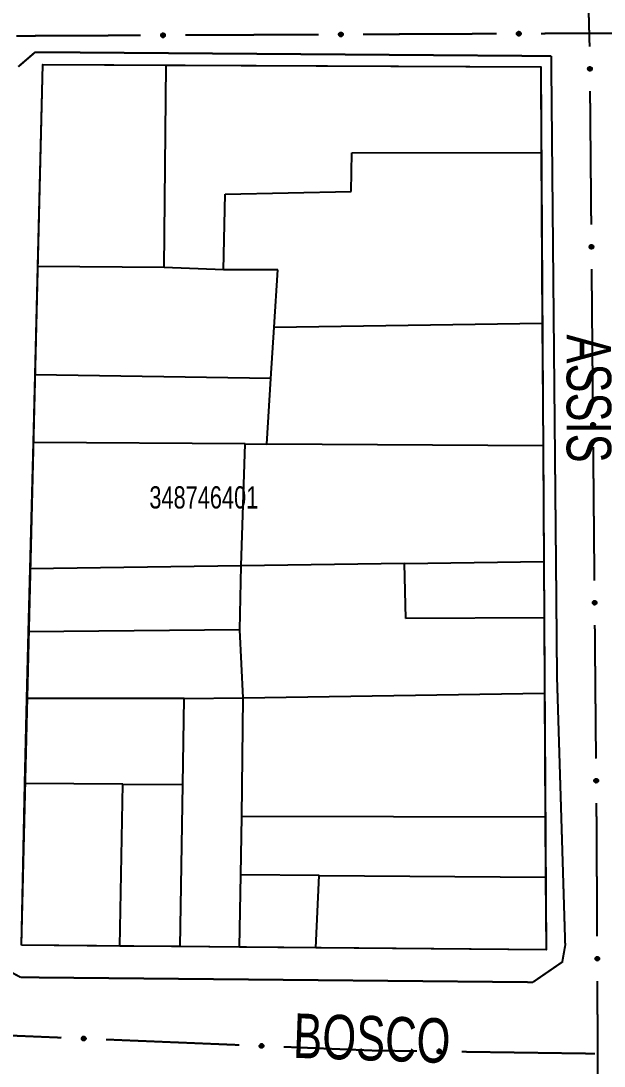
# Model space of a CAD drawing. Extents: x 199219 to 200475, y 4837288 to 4839440.
# Drawn here: x 199447.9 to 199500.3, y 4838763.5 to 4838857.5 of the extents above; entities that cross this region are included whole.
import ezdxf

# ---------------------------------------------------------------- set-up
doc = ezdxf.new("R2010")
doc.units = 0
doc.header["$LTSCALE"] = 3
doc.header["$MEASUREMENT"] = 0
for name, color, linetype in [('CD_MALHA_LOTES', 40, 'CONTINUOUS'), ('CD_TXT_QUADRA', 7, 'CONTINUOUS'), ('RU-QUADRAS', 210, 'CONTINUOUS'), ('SV-EIXO-RUA-PAV', 20, 'CONTINUOUS'), ('SV-RUA-PAVIM-S-GUIA-C-GUIA', 7, 'CONTINUOUS'), ('SV-TXT-RUA-PAV-S-GUIA-C-GUIA', 7, 'CONTINUOUS')]:
    doc.layers.add(name, color=color, linetype=linetype)
doc.styles.add('ARIAL', font='ARIAL.TTF')

msp = doc.modelspace()

# ---------------------------------------------------------------- linework, layer by layer
at = {"layer": 'CD_MALHA_LOTES'}
for p, q in [((199449.4, 4838835.39), (199449.86, 4838853.56)), ((199449.86, 4838853.56), (199460.94, 4838853.51)), ((199460.75, 4838835.3), (199460.94, 4838853.51)), ((199460.94, 4838853.51), (199494.62, 4838853.36)), ((199494.62, 4838853.36), (199494.67, 4838845.66)), ((199477.58, 4838842.13), (199477.63, 4838845.61)), ((199477.63, 4838845.61), (199494.67, 4838845.66)), ((199494.67, 4838845.66), (199494.76, 4838830.31)), ((199466.1, 4838835.11), (199466.23, 4838841.9)), ((199466.23, 4838841.9), (199477.58, 4838842.13)), ((199449.15, 4838825.65), (199449.4, 4838835.39)), ((199460.75, 4838835.3), (199449.4, 4838835.39)), ((199466.1, 4838835.11), (199460.75, 4838835.3)), ((199470.98, 4838835.11), (199466.1, 4838835.11)), ((199470.65, 4838829.95), (199470.98, 4838835.11)), ((199470.36, 4838825.33), (199470.65, 4838829.95)), ((199470.65, 4838829.95), (199494.76, 4838830.31)), ((199494.76, 4838830.31), (199494.83, 4838819.28)), ((199449, 4838819.57), (199449.15, 4838825.65)), ((199470.36, 4838825.33), (199449.15, 4838825.65)), ((199469.99, 4838819.44), (199470.36, 4838825.33)), ((199448.71, 4838808.21), (199449, 4838819.57)), ((199468.05, 4838819.45), (199449, 4838819.57)), ((199467.67, 4838808.48), (199468.05, 4838819.45)), ((199468.05, 4838819.45), (199469.99, 4838819.44)), ((199494.83, 4838819.28), (199469.99, 4838819.44)), ((199494.83, 4838819.28), (199494.89, 4838808.87)), ((199482.36, 4838808.69), (199494.89, 4838808.87)), ((199494.89, 4838808.87), (199494.92, 4838803.81)), ((199448.57, 4838802.56), (199448.71, 4838808.21)), ((199467.67, 4838808.48), (199448.71, 4838808.21)), ((199467.56, 4838802.74), (199467.67, 4838808.48)), ((199482.36, 4838808.69), (199467.67, 4838808.48)), ((199482.5, 4838803.76), (199482.36, 4838808.69)), ((199494.92, 4838803.81), (199482.5, 4838803.76)), ((199494.92, 4838803.81), (199494.96, 4838797.05)), ((199448.42, 4838796.56), (199448.57, 4838802.56)), ((199467.56, 4838802.74), (199448.57, 4838802.56)), ((199467.87, 4838796.64), (199467.56, 4838802.74)), ((199448.22, 4838788.92), (199448.42, 4838796.56)), ((199462.57, 4838796.58), (199448.42, 4838796.56)), ((199462.44, 4838788.84), (199462.57, 4838796.58)), ((199462.57, 4838796.58), (199467.87, 4838796.64)), ((199467.75, 4838785.95), (199467.87, 4838796.64)), ((199467.87, 4838796.64), (199494.96, 4838797.05)), ((199494.96, 4838797.05), (199495.03, 4838785.91)), ((199447.92, 4838774.39), (199448.22, 4838788.92)), ((199457.04, 4838788.87), (199448.22, 4838788.92)), ((199456.78, 4838774.31), (199457.04, 4838788.87)), ((199457.04, 4838788.87), (199462.44, 4838788.84)), ((199462.19, 4838774.27), (199462.44, 4838788.84)), ((199467.65, 4838780.72), (199467.75, 4838785.95)), ((199495.03, 4838785.91), (199467.75, 4838785.95)), ((199495.03, 4838785.91), (199495.06, 4838780.49)), ((199467.54, 4838774.22), (199467.65, 4838780.72)), ((199474.7, 4838780.66), (199467.65, 4838780.72)), ((199474.4, 4838774.16), (199474.7, 4838780.66)), ((199474.7, 4838780.66), (199495.06, 4838780.49)), ((199495.06, 4838780.49), (199495.1, 4838773.98)), ((199456.78, 4838774.31), (199447.92, 4838774.39)), ((199462.19, 4838774.27), (199456.78, 4838774.31)), ((199467.54, 4838774.22), (199462.19, 4838774.27)), ((199474.4, 4838774.16), (199467.54, 4838774.22)), ((199495.1, 4838773.98), (199474.4, 4838774.16))]:
    msp.add_line(p, q, dxfattribs=at)
at = {"layer": 'RU-QUADRAS', "color": 6, "linetype": 'Continuous'}
msp.add_lwpolyline([(199447.92, 4838774.39), (199449.86, 4838853.56), (199494.62, 4838853.36), (199495.1, 4838773.98)], close=True, dxfattribs=at)
at = {"layer": 'SV-EIXO-RUA-PAV', "const_width": 0.18}
for points in [[(199498.694786, 4838867.16431), (199499.011332, 4838855.168485)], [(199447.46, 4838856.13), (199458.649551, 4838856.181229)], [(199462.649509, 4838856.199542), (199474.649383, 4838856.254482)], [(199478.649341, 4838856.272795), (199490.649215, 4838856.327734)], [(199494.649173, 4838856.346047), (199501.6491, 4838856.378095)], [(199499.052601, 4838851.168745), (199499.159156, 4838839.169218)], [(199499.194675, 4838835.169375), (199499.30123, 4838823.169848)], [(199499.336749, 4838819.170006), (199499.443304, 4838807.170479)], [(199499.478823, 4838803.170637), (199499.585378, 4838791.17111)], [(199499.620897, 4838787.171268), (199499.638656, 4838785.171347)], [(199499.638656, 4838785.171347), (199499.64, 4838785.02)], [(199499.64, 4838785.02), (199499.68765, 4838775.171468)], [(199499.707003, 4838771.171515), (199499.765062, 4838759.171655)], [(199451.525821, 4838766.075478), (199446.530084, 4838766.281901)], [(199467.51218, 4838765.414923), (199455.522411, 4838765.910339)], [(199479.49, 4838764.92), (199471.508769, 4838765.249784)], [(199479.501958, 4838764.91984), (199479.49, 4838764.92)], [(199483.501566, 4838764.863872), (199479.501958, 4838764.91984)], [(199499.5, 4838764.64), (199487.501175, 4838764.807904)]]:
    msp.add_lwpolyline(points, dxfattribs=at)
at = {"layer": 'SV-EIXO-RUA-PAV'}
for points in [[(199460.505347, 4838856.299807), (199460.539276, 4838856.335033), (199460.575639, 4838856.35837), (199460.611571, 4838856.369104), (199460.645795, 4838856.370311), (199460.680948, 4838856.367602), (199460.715787, 4838856.357051), (199460.75186, 4838856.336776), (199460.787435, 4838856.302989), (199460.808893, 4838856.264167), (199460.821302, 4838856.229503), (199460.824615, 4838856.193888), (199460.821411, 4838856.159783), (199460.809255, 4838856.123957), (199460.788351, 4838856.087601), (199460.753511, 4838856.052651), (199460.717704, 4838856.030017), (199460.682677, 4838856.020546), (199460.646851, 4838856.017442), (199460.610996, 4838856.020638), (199460.576857, 4838856.031192), (199460.54029, 4838856.052305), (199460.50625, 4838856.087149), (199460.483268, 4838856.122604), (199460.473308, 4838856.157489), (199460.471046, 4838856.192829), (199460.473335, 4838856.22812), (199460.482482, 4838856.263582), (199460.505347, 4838856.299807)], [(199476.505179, 4838856.37306), (199476.539108, 4838856.408285), (199476.575472, 4838856.431622), (199476.611403, 4838856.442357), (199476.645628, 4838856.443563), (199476.680781, 4838856.440854), (199476.715619, 4838856.430304), (199476.751692, 4838856.410029), (199476.787267, 4838856.376241), (199476.808725, 4838856.337419), (199476.821134, 4838856.302755), (199476.824447, 4838856.26714), (199476.821243, 4838856.233035), (199476.809087, 4838856.197209), (199476.788184, 4838856.160853), (199476.753343, 4838856.125903), (199476.717537, 4838856.103269), (199476.682509, 4838856.093799), (199476.646683, 4838856.090695), (199476.610828, 4838856.09389), (199476.57669, 4838856.104444), (199476.540123, 4838856.125557), (199476.506083, 4838856.160402), (199476.4831, 4838856.195857), (199476.47314, 4838856.230742), (199476.470879, 4838856.266082), (199476.473167, 4838856.301372), (199476.482315, 4838856.336835), (199476.505179, 4838856.37306)], [(199492.505011, 4838856.446312), (199492.538941, 4838856.481538), (199492.575304, 4838856.504874), (199492.611235, 4838856.515609), (199492.64546, 4838856.516816), (199492.680613, 4838856.514107), (199492.715452, 4838856.503556), (199492.751525, 4838856.483281), (199492.7871, 4838856.449493), (199492.808558, 4838856.410671), (199492.820967, 4838856.376008), (199492.82428, 4838856.340393), (199492.821076, 4838856.306288), (199492.80892, 4838856.270462), (199492.788016, 4838856.234105), (199492.753176, 4838856.199156), (199492.717369, 4838856.176521), (199492.682342, 4838856.167051), (199492.646516, 4838856.163947), (199492.610661, 4838856.167143), (199492.576522, 4838856.177697), (199492.539955, 4838856.198809), (199492.505915, 4838856.233654), (199492.482932, 4838856.269109), (199492.472973, 4838856.303994), (199492.470711, 4838856.339334), (199492.472999, 4838856.374625), (199492.482147, 4838856.410087), (199492.505011, 4838856.446312)], [(199499.143642, 4838853.313318), (199499.179013, 4838853.279541), (199499.202506, 4838853.243278), (199499.213395, 4838853.207393), (199499.214749, 4838853.173174), (199499.212191, 4838853.13801), (199499.20179, 4838853.103126), (199499.181671, 4838853.066966), (199499.148037, 4838853.031246), (199499.109307, 4838853.009621), (199499.074697, 4838852.997063), (199499.039097, 4838852.993597), (199499.004978, 4838852.996654), (199498.9691, 4838853.008656), (199498.932655, 4838853.029403), (199498.897555, 4838853.064093), (199498.874767, 4838853.099802), (199498.865146, 4838853.134788), (199498.861888, 4838853.1706), (199498.86493, 4838853.206469), (199498.875336, 4838853.240653), (199498.896292, 4838853.27731), (199498.93099, 4838853.3115), (199498.966345, 4838853.334635), (199499.001187, 4838853.344744), (199499.036517, 4838853.347158), (199499.071817, 4838853.345021), (199499.107319, 4838853.336026), (199499.143642, 4838853.313318)], [(199499.285716, 4838837.313949), (199499.321087, 4838837.280172), (199499.34458, 4838837.243909), (199499.355469, 4838837.208024), (199499.356823, 4838837.173805), (199499.354265, 4838837.138641), (199499.343865, 4838837.103757), (199499.323745, 4838837.067597), (199499.290111, 4838837.031877), (199499.251381, 4838837.010252), (199499.216771, 4838836.997694), (199499.181171, 4838836.994228), (199499.147052, 4838836.997285), (199499.111174, 4838837.009287), (199499.074729, 4838837.030034), (199499.039629, 4838837.064724), (199499.016841, 4838837.100433), (199499.00722, 4838837.135419), (199499.003962, 4838837.171231), (199499.007004, 4838837.2071), (199499.01741, 4838837.241283), (199499.038366, 4838837.277941), (199499.073064, 4838837.31213), (199499.10842, 4838837.335265), (199499.143261, 4838837.345375), (199499.178591, 4838837.347789), (199499.213891, 4838837.345652), (199499.249393, 4838837.336657), (199499.285716, 4838837.313949)], [(199499.42779, 4838821.31458), (199499.463161, 4838821.280802), (199499.486654, 4838821.24454), (199499.497543, 4838821.208655), (199499.498897, 4838821.174435), (199499.496339, 4838821.139271), (199499.485939, 4838821.104388), (199499.465819, 4838821.068228), (199499.432185, 4838821.032507), (199499.393455, 4838821.010883), (199499.358845, 4838820.998325), (199499.323245, 4838820.994859), (199499.289126, 4838820.997916), (199499.253248, 4838821.009918), (199499.216803, 4838821.030665), (199499.181703, 4838821.065355), (199499.158915, 4838821.101064), (199499.149294, 4838821.13605), (199499.146036, 4838821.171862), (199499.149078, 4838821.207731), (199499.159484, 4838821.241914), (199499.18044, 4838821.278572), (199499.215138, 4838821.312761), (199499.250494, 4838821.335896), (199499.285335, 4838821.346006), (199499.320665, 4838821.34842), (199499.355965, 4838821.346283), (199499.391467, 4838821.337288), (199499.42779, 4838821.31458)], [(199499.569864, 4838805.31521), (199499.605235, 4838805.281433), (199499.628728, 4838805.24517), (199499.639617, 4838805.209286), (199499.640971, 4838805.175066), (199499.638413, 4838805.139902), (199499.628013, 4838805.105018), (199499.607893, 4838805.068858), (199499.574259, 4838805.033138), (199499.535529, 4838805.011514), (199499.500919, 4838804.998956), (199499.465319, 4838804.995489), (199499.4312, 4838804.998547), (199499.395322, 4838805.010549), (199499.358877, 4838805.031296), (199499.323777, 4838805.065985), (199499.300989, 4838805.101694), (199499.291368, 4838805.13668), (199499.28811, 4838805.172493), (199499.291152, 4838805.208361), (199499.301559, 4838805.242545), (199499.322514, 4838805.279203), (199499.357212, 4838805.313392), (199499.392568, 4838805.336527), (199499.427409, 4838805.346637), (199499.462739, 4838805.34905), (199499.49804, 4838805.346914), (199499.533541, 4838805.337919), (199499.569864, 4838805.31521)], [(199499.711938, 4838789.315841), (199499.747309, 4838789.282064), (199499.770802, 4838789.245801), (199499.781691, 4838789.209916), (199499.783045, 4838789.175697), (199499.780487, 4838789.140533), (199499.770087, 4838789.105649), (199499.749967, 4838789.069489), (199499.716333, 4838789.033769), (199499.677603, 4838789.012144), (199499.642993, 4838788.999587), (199499.607393, 4838788.99612), (199499.573274, 4838788.999177), (199499.537396, 4838789.011179), (199499.500951, 4838789.031926), (199499.465851, 4838789.066616), (199499.443063, 4838789.102325), (199499.433442, 4838789.137311), (199499.430184, 4838789.173124), (199499.433226, 4838789.208992), (199499.443633, 4838789.243176), (199499.464588, 4838789.279833), (199499.499286, 4838789.314023), (199499.534642, 4838789.337158), (199499.569483, 4838789.347267), (199499.604813, 4838789.349681), (199499.640114, 4838789.347545), (199499.675615, 4838789.33855), (199499.711938, 4838789.315841)], [(199499.806711, 4838773.315703), (199499.841945, 4838773.281783), (199499.865291, 4838773.245425), (199499.876035, 4838773.209497), (199499.877251, 4838773.175272), (199499.874551, 4838773.140119), (199499.864009, 4838773.105277), (199499.843744, 4838773.069199), (199499.809966, 4838773.033615), (199499.771149, 4838773.012147), (199499.736489, 4838772.999729), (199499.700874, 4838772.996407), (199499.666768, 4838772.999602), (199499.630939, 4838773.011749), (199499.594578, 4838773.032643), (199499.559619, 4838773.067474), (199499.536975, 4838773.103275), (199499.527496, 4838773.1383), (199499.524382, 4838773.174125), (199499.527569, 4838773.209981), (199499.538114, 4838773.244122), (199499.559217, 4838773.280695), (199499.594053, 4838773.314744), (199499.629502, 4838773.337735), (199499.664384, 4838773.347704), (199499.699724, 4838773.349975), (199499.735015, 4838773.347696), (199499.77048, 4838773.338558), (199499.806711, 4838773.315703)], [(199453.663129, 4838765.87699), (199453.62762, 4838765.843357), (199453.590225, 4838765.821713), (199453.553839, 4838765.812637), (199453.519595, 4838765.813001), (199453.484603, 4838765.81732), (199453.450285, 4838765.829457), (199453.41518, 4838765.851365), (199453.381192, 4838765.886748), (199453.361537, 4838765.926513), (199453.35073, 4838765.96171), (199453.349054, 4838765.997439), (199453.353819, 4838766.031361), (199453.367605, 4838766.066592), (199453.390154, 4838766.101952), (199453.42656, 4838766.135267), (199453.463367, 4838766.156235), (199453.498792, 4838766.164089), (199453.534723, 4838766.165547), (199453.570393, 4838766.16071), (199453.604012, 4838766.148602), (199453.639573, 4838766.125835), (199453.671979, 4838766.089466), (199453.693311, 4838766.052994), (199453.701661, 4838766.017689), (199453.702299, 4838765.982283), (199453.698395, 4838765.947134), (199453.687631, 4838765.912128), (199453.663129, 4838765.87699)], [(199469.649488, 4838765.216435), (199469.613979, 4838765.182802), (199469.576584, 4838765.161158), (199469.540198, 4838765.152082), (199469.505954, 4838765.152446), (199469.470962, 4838765.156764), (199469.436644, 4838765.168901), (199469.401539, 4838765.190809), (199469.36755, 4838765.226193), (199469.347895, 4838765.265958), (199469.337089, 4838765.301154), (199469.335413, 4838765.336884), (199469.340177, 4838765.370806), (199469.353964, 4838765.406037), (199469.376513, 4838765.441396), (199469.412919, 4838765.474712), (199469.449726, 4838765.49568), (199469.485151, 4838765.503534), (199469.521081, 4838765.504992), (199469.556752, 4838765.500155), (199469.590371, 4838765.488047), (199469.625931, 4838765.465279), (199469.658337, 4838765.428911), (199469.67967, 4838765.392439), (199469.688019, 4838765.357134), (199469.688658, 4838765.321727), (199469.684754, 4838765.286579), (199469.673989, 4838765.251573), (199469.649488, 4838765.216435)], [(199485.643497, 4838764.723808), (199485.608919, 4838764.689218), (199485.572129, 4838764.666561), (199485.536004, 4838764.656495), (199485.501763, 4838764.655924), (199485.466667, 4838764.659286), (199485.43203, 4838764.670481), (199485.396339, 4838764.691423), (199485.361398, 4838764.725865), (199485.340665, 4838764.765079), (199485.328902, 4838764.799967), (199485.32625, 4838764.835638), (199485.330087, 4838764.869677), (199485.342906, 4838764.905271), (199485.364482, 4838764.941233), (199485.399965, 4838764.97553), (199485.436186, 4838764.997495), (199485.471383, 4838765.006314), (199485.50726, 4838765.008752), (199485.54305, 4838765.004891), (199485.576987, 4838764.993705), (199485.613155, 4838764.971917), (199485.646542, 4838764.936446), (199485.668862, 4838764.90057), (199485.678173, 4838764.865506), (199485.679778, 4838764.830131), (199485.676835, 4838764.794888), (199485.66703, 4838764.759602), (199485.643497, 4838764.723808)]]:
    msp.add_lwpolyline(points, close=True, dxfattribs=at)
for points in [[(199460.471046, 4838856.192829), (199460.821302, 4838856.229503)], [(199460.473308, 4838856.157489), (199460.824615, 4838856.193888)], [(199460.473335, 4838856.22812), (199460.808893, 4838856.264167)], [(199460.474777, 4838856.17474), (199460.821212, 4838856.209075)], [(199460.475973, 4838856.211588), (199460.810115, 4838856.248595)], [(199460.481762, 4838856.139294), (199460.819998, 4838856.17632)], [(199460.482482, 4838856.263582), (199460.787435, 4838856.302989)], [(199460.482639, 4838856.245732), (199460.793578, 4838856.283998)], [(199460.483268, 4838856.122604), (199460.821411, 4838856.159783)], [(199460.494764, 4838856.2799), (199460.766132, 4838856.317985)], [(199460.496934, 4838856.103885), (199460.810608, 4838856.140799)], [(199460.505347, 4838856.299807), (199460.75186, 4838856.336776)], [(199460.50625, 4838856.087149), (199460.809255, 4838856.123957)], [(199460.524608, 4838856.318244), (199460.72643, 4838856.346459)], [(199460.527103, 4838856.071274), (199460.795761, 4838856.105253)], [(199460.539276, 4838856.335033), (199460.715787, 4838856.357051)], [(199460.54029, 4838856.052305), (199460.788351, 4838856.087601)], [(199460.559948, 4838856.348426), (199460.68952, 4838856.3613)], [(199460.56407, 4838856.044153), (199460.763175, 4838856.069626)], [(199460.575639, 4838856.35837), (199460.680948, 4838856.367602)], [(199460.576857, 4838856.031192), (199460.753511, 4838856.052651)], [(199460.598264, 4838856.02657), (199460.729194, 4838856.040815)], [(199460.610996, 4838856.020638), (199460.717704, 4838856.030017)], [(199476.470879, 4838856.266082), (199476.821134, 4838856.302755)], [(199476.47314, 4838856.230742), (199476.824447, 4838856.26714)], [(199476.473167, 4838856.301372), (199476.808725, 4838856.337419)], [(199476.474609, 4838856.247992), (199476.821044, 4838856.282327)], [(199476.475805, 4838856.28484), (199476.809947, 4838856.321848)], [(199476.481594, 4838856.212546), (199476.81983, 4838856.249572)], [(199476.482315, 4838856.336835), (199476.787267, 4838856.376241)], [(199476.482471, 4838856.318984), (199476.793411, 4838856.35725)], [(199476.4831, 4838856.195857), (199476.821243, 4838856.233035)], [(199476.494596, 4838856.353153), (199476.765964, 4838856.391238)], [(199476.496766, 4838856.177137), (199476.810441, 4838856.214051)], [(199476.505179, 4838856.37306), (199476.751692, 4838856.410029)], [(199476.506083, 4838856.160402), (199476.809087, 4838856.197209)], [(199476.52444, 4838856.391496), (199476.726262, 4838856.419711)], [(199476.526935, 4838856.144527), (199476.795594, 4838856.178506)], [(199476.539108, 4838856.408285), (199476.715619, 4838856.430304)], [(199476.540123, 4838856.125557), (199476.788184, 4838856.160853)], [(199476.55978, 4838856.421678), (199476.689352, 4838856.434552)], [(199476.563902, 4838856.117405), (199476.763008, 4838856.142878)], [(199476.575472, 4838856.431622), (199476.680781, 4838856.440854)], [(199476.57669, 4838856.104444), (199476.753343, 4838856.125903)], [(199476.598096, 4838856.099823), (199476.729026, 4838856.114068)], [(199476.610828, 4838856.09389), (199476.717537, 4838856.103269)], [(199492.470711, 4838856.339334), (199492.820967, 4838856.376008)], [(199492.472973, 4838856.303994), (199492.82428, 4838856.340393)], [(199492.472999, 4838856.374625), (199492.808558, 4838856.410671)], [(199492.474442, 4838856.321244), (199492.820877, 4838856.355579)], [(199492.475637, 4838856.358092), (199492.80978, 4838856.3951)], [(199492.481427, 4838856.285798), (199492.819662, 4838856.322825)], [(199492.482147, 4838856.410087), (199492.7871, 4838856.449493)], [(199492.482304, 4838856.392236), (199492.793243, 4838856.430502)], [(199492.482932, 4838856.269109), (199492.821076, 4838856.306288)], [(199492.494428, 4838856.426405), (199492.765797, 4838856.46449)], [(199492.496599, 4838856.25039), (199492.810273, 4838856.287304)], [(199492.505011, 4838856.446312), (199492.751525, 4838856.483281)], [(199492.505915, 4838856.233654), (199492.80892, 4838856.270462)], [(199492.524272, 4838856.464749), (199492.726095, 4838856.492963)], [(199492.526768, 4838856.217779), (199492.795426, 4838856.251758)], [(199492.538941, 4838856.481538), (199492.715452, 4838856.503556)], [(199492.539955, 4838856.198809), (199492.788016, 4838856.234105)], [(199492.559612, 4838856.49493), (199492.689184, 4838856.507804)], [(199492.563734, 4838856.190657), (199492.76284, 4838856.216131)], [(199492.575304, 4838856.504874), (199492.680613, 4838856.514107)], [(199492.576522, 4838856.177697), (199492.753176, 4838856.199156)], [(199492.597928, 4838856.173075), (199492.728859, 4838856.18732)], [(199492.610661, 4838856.167143), (199492.717369, 4838856.176521)], [(199498.86493, 4838853.206469), (199498.874767, 4838853.099802)], [(199498.870807, 4838853.219227), (199498.885615, 4838853.088359)], [(199498.875336, 4838853.240653), (199498.897555, 4838853.064093)], [(199498.888242, 4838853.253496), (199498.914572, 4838853.054502)], [(199498.896292, 4838853.27731), (199498.932655, 4838853.029403)], [(199498.915204, 4838853.290579), (199498.950339, 4838853.022069)], [(199498.93099, 4838853.3115), (199498.9691, 4838853.008656)], [(199498.947685, 4838853.320888), (199498.985948, 4838853.007375)], [(199498.966345, 4838853.334635), (199499.004978, 4838852.996654)], [(199498.983028, 4838853.336212), (199499.021509, 4838852.998139)], [(199499.001187, 4838853.344744), (199499.039097, 4838852.993597)], [(199499.018444, 4838853.34335), (199499.054268, 4838852.997065)], [(199499.036517, 4838853.347158), (199499.074697, 4838852.997063)], [(199499.055296, 4838853.342312), (199499.093741, 4838853.008332)], [(199499.071817, 4838853.345021), (199499.109307, 4838853.009621)], [(199499.089469, 4838853.335793), (199499.129072, 4838853.025021)], [(199499.107319, 4838853.336026), (199499.148037, 4838853.031246)], [(199499.123689, 4838853.323815), (199499.162941, 4838853.052613)], [(199499.143642, 4838853.313318), (199499.181671, 4838853.066966)], [(199499.162161, 4838853.294136), (199499.191244, 4838853.092437)], [(199499.179013, 4838853.279541), (199499.20179, 4838853.103126)], [(199499.192494, 4838853.258927), (199499.205926, 4838853.129411)], [(199499.202506, 4838853.243278), (199499.212191, 4838853.13801)], [(199499.007004, 4838837.2071), (199499.016841, 4838837.100433)], [(199499.012881, 4838837.219857), (199499.027689, 4838837.08899)], [(199499.01741, 4838837.241283), (199499.039629, 4838837.064724)], [(199499.030316, 4838837.254127), (199499.056646, 4838837.055132)], [(199499.038366, 4838837.277941), (199499.074729, 4838837.030034)], [(199499.057278, 4838837.29121), (199499.092413, 4838837.0227)], [(199499.073064, 4838837.31213), (199499.111174, 4838837.009287)], [(199499.089759, 4838837.321519), (199499.128022, 4838837.008006)], [(199499.10842, 4838837.335265), (199499.147052, 4838836.997285)], [(199499.125102, 4838837.336843), (199499.163583, 4838836.99877)], [(199499.143261, 4838837.345375), (199499.181171, 4838836.994228)], [(199499.160518, 4838837.34398), (199499.196342, 4838836.997696)], [(199499.178591, 4838837.347789), (199499.216771, 4838836.997694)], [(199499.19737, 4838837.342943), (199499.235815, 4838837.008963)], [(199499.213891, 4838837.345652), (199499.251381, 4838837.010252)], [(199499.231543, 4838837.336424), (199499.271146, 4838837.025652)], [(199499.249393, 4838837.336657), (199499.290111, 4838837.031877)], [(199499.265763, 4838837.324446), (199499.305015, 4838837.053244)], [(199499.285716, 4838837.313949), (199499.323745, 4838837.067597)], [(199499.304235, 4838837.294767), (199499.333318, 4838837.093068)], [(199499.321087, 4838837.280172), (199499.343865, 4838837.103757)], [(199499.334569, 4838837.259558), (199499.348, 4838837.130042)], [(199499.34458, 4838837.243909), (199499.354265, 4838837.138641)], [(199499.149078, 4838821.207731), (199499.158915, 4838821.101064)], [(199499.154955, 4838821.220488), (199499.169763, 4838821.08962)], [(199499.159484, 4838821.241914), (199499.181703, 4838821.065355)], [(199499.17239, 4838821.254757), (199499.19872, 4838821.055763)], [(199499.18044, 4838821.278572), (199499.216803, 4838821.030665)], [(199499.199353, 4838821.29184), (199499.234487, 4838821.023331)], [(199499.215138, 4838821.312761), (199499.253248, 4838821.009918)], [(199499.231833, 4838821.32215), (199499.270096, 4838821.008637)], [(199499.250494, 4838821.335896), (199499.289126, 4838820.997916)], [(199499.267176, 4838821.337474), (199499.305657, 4838820.999401)], [(199499.285335, 4838821.346006), (199499.323245, 4838820.994859)], [(199499.302592, 4838821.344611), (199499.338417, 4838820.998327)], [(199499.320665, 4838821.34842), (199499.358845, 4838820.998325)], [(199499.339444, 4838821.343574), (199499.377889, 4838821.009594)], [(199499.355965, 4838821.346283), (199499.393455, 4838821.010883)], [(199499.373617, 4838821.337054), (199499.41322, 4838821.026283)], [(199499.391467, 4838821.337288), (199499.432185, 4838821.032507)], [(199499.407838, 4838821.325077), (199499.447089, 4838821.053875)], [(199499.42779, 4838821.31458), (199499.465819, 4838821.068228)], [(199499.446309, 4838821.295398), (199499.475392, 4838821.093699)], [(199499.463161, 4838821.280802), (199499.485939, 4838821.104388)], [(199499.476643, 4838821.260188), (199499.490074, 4838821.130673)], [(199499.486654, 4838821.24454), (199499.496339, 4838821.139271)], [(199499.291152, 4838805.208361), (199499.300989, 4838805.101694)], [(199499.297029, 4838805.221119), (199499.311837, 4838805.090251)], [(199499.301559, 4838805.242545), (199499.323777, 4838805.065985)], [(199499.314464, 4838805.255388), (199499.340794, 4838805.056394)], [(199499.322514, 4838805.279203), (199499.358877, 4838805.031296)], [(199499.341427, 4838805.292471), (199499.376561, 4838805.023962)], [(199499.357212, 4838805.313392), (199499.395322, 4838805.010549)], [(199499.373907, 4838805.32278), (199499.41217, 4838805.009268)], [(199499.392568, 4838805.336527), (199499.4312, 4838804.998547)], [(199499.40925, 4838805.338105), (199499.447731, 4838805.000031)], [(199499.427409, 4838805.346637), (199499.465319, 4838804.995489)], [(199499.444666, 4838805.345242), (199499.480491, 4838804.998958)], [(199499.462739, 4838805.34905), (199499.500919, 4838804.998956)], [(199499.481518, 4838805.344205), (199499.519963, 4838805.010225)], [(199499.49804, 4838805.346914), (199499.535529, 4838805.011514)], [(199499.515691, 4838805.337685), (199499.555294, 4838805.026913)], [(199499.533541, 4838805.337919), (199499.574259, 4838805.033138)], [(199499.549912, 4838805.325708), (199499.589163, 4838805.054506)], [(199499.569864, 4838805.31521), (199499.607893, 4838805.068858)], [(199499.588383, 4838805.296029), (199499.617466, 4838805.09433)], [(199499.605235, 4838805.281433), (199499.628013, 4838805.105018)], [(199499.618717, 4838805.260819), (199499.632148, 4838805.131304)], [(199499.628728, 4838805.24517), (199499.638413, 4838805.139902)], [(199499.433226, 4838789.208992), (199499.443063, 4838789.102325)], [(199499.439103, 4838789.22175), (199499.453911, 4838789.090882)], [(199499.443633, 4838789.243176), (199499.465851, 4838789.066616)], [(199499.456538, 4838789.256019), (199499.482868, 4838789.057025)], [(199499.464588, 4838789.279833), (199499.500951, 4838789.031926)], [(199499.483501, 4838789.293102), (199499.518635, 4838789.024593)], [(199499.499286, 4838789.314023), (199499.537396, 4838789.011179)], [(199499.515981, 4838789.323411), (199499.554244, 4838789.009898)], [(199499.534642, 4838789.337158), (199499.573274, 4838788.999177)], [(199499.551324, 4838789.338735), (199499.589805, 4838789.000662)], [(199499.569483, 4838789.347267), (199499.607393, 4838788.99612)], [(199499.58674, 4838789.345873), (199499.622565, 4838788.999588)], [(199499.604813, 4838789.349681), (199499.642993, 4838788.999587)], [(199499.623593, 4838789.344835), (199499.662037, 4838789.010856)], [(199499.640114, 4838789.347545), (199499.677603, 4838789.012144)], [(199499.657765, 4838789.338316), (199499.697368, 4838789.027544)], [(199499.675615, 4838789.33855), (199499.716333, 4838789.033769)], [(199499.691986, 4838789.326339), (199499.731237, 4838789.055137)], [(199499.711938, 4838789.315841), (199499.749967, 4838789.069489)], [(199499.730457, 4838789.29666), (199499.75954, 4838789.094961)], [(199499.747309, 4838789.282064), (199499.770087, 4838789.105649)], [(199499.760791, 4838789.26145), (199499.774222, 4838789.131935)], [(199499.770802, 4838789.245801), (199499.780487, 4838789.140533)], [(199499.527569, 4838773.209981), (199499.536975, 4838773.103275)], [(199499.533498, 4838773.222715), (199499.547777, 4838773.091788)], [(199499.538114, 4838773.244122), (199499.559619, 4838773.067474)], [(199499.551071, 4838773.256913), (199499.576596, 4838773.057814)], [(199499.559217, 4838773.280695), (199499.594578, 4838773.032643)], [(199499.578183, 4838773.293887), (199499.612232, 4838773.025238)], [(199499.594053, 4838773.314744), (199499.630939, 4838773.011749)], [(199499.610786, 4838773.324065), (199499.647782, 4838773.0104)], [(199499.629502, 4838773.337735), (199499.666768, 4838772.999602)], [(199499.646191, 4838773.339246), (199499.683305, 4838773.00102)], [(199499.664384, 4838773.347704), (199499.700874, 4838772.996407)], [(199499.681635, 4838773.34624), (199499.71606, 4838772.999814)], [(199499.699724, 4838773.349975), (199499.736489, 4838772.999729)], [(199499.718483, 4838773.345054), (199499.755578, 4838773.010921)], [(199499.735015, 4838773.347696), (199499.771149, 4838773.012147)], [(199499.752629, 4838773.338396), (199499.790976, 4838773.027467)], [(199499.77048, 4838773.338558), (199499.809966, 4838773.033615)], [(199499.786801, 4838773.326281), (199499.824956, 4838773.054922)], [(199499.806711, 4838773.315703), (199499.843744, 4838773.069199)], [(199499.825152, 4838773.296446), (199499.85342, 4838773.094631)], [(199499.841945, 4838773.281783), (199499.864009, 4838773.105277)], [(199499.855343, 4838773.261114), (199499.868251, 4838773.131546)], [(199499.865291, 4838773.245425), (199499.874551, 4838773.140119)], [(199453.701661, 4838766.017689), (199453.349054, 4838765.997439)], [(199453.702299, 4838765.982283), (199453.35073, 4838765.96171)], [(199453.699402, 4838766.000524), (199453.351757, 4838765.982113)], [(199453.693311, 4838766.052994), (199453.353819, 4838766.031361)], [(199453.69405, 4838766.036253), (199453.354472, 4838766.014777)], [(199453.696518, 4838765.96377), (199453.36103, 4838765.942124)], [(199453.698395, 4838765.947134), (199453.361537, 4838765.926513)], [(199453.680518, 4838766.07232), (199453.365481, 4838766.04983)], [(199453.671979, 4838766.089466), (199453.367605, 4838766.066592)], [(199453.688293, 4838765.929968), (199453.375926, 4838765.906001)], [(199453.687631, 4838765.912128), (199453.381192, 4838765.886748)], [(199453.651876, 4838766.10628), (199453.381942, 4838766.084657)], [(199453.639573, 4838766.125835), (199453.390154, 4838766.101952)], [(199453.674614, 4838765.896391), (199453.401785, 4838765.87079)], [(199453.663129, 4838765.87699), (199453.41518, 4838765.851365)], [(199453.616192, 4838766.135069), (199453.416127, 4838766.118753)], [(199453.604012, 4838766.148602), (199453.42656, 4838766.135267)], [(199453.643043, 4838765.859456), (199453.440139, 4838765.840526)], [(199453.62762, 4838765.843357), (199453.450285, 4838765.829457)], [(199453.58284, 4838766.154201), (199453.451394, 4838766.145975)], [(199453.570393, 4838766.16071), (199453.463367, 4838766.156235)], [(199453.606356, 4838765.830927), (199453.47633, 4838765.824008)], [(199453.590225, 4838765.821713), (199453.484603, 4838765.81732)], [(199469.590371, 4838765.488047), (199469.412919, 4838765.474712)], [(199469.569199, 4838765.493645), (199469.437753, 4838765.48542)], [(199469.556752, 4838765.500155), (199469.449726, 4838765.49568)], [(199469.688019, 4838765.357134), (199469.335413, 4838765.336884)], [(199469.688658, 4838765.321727), (199469.337089, 4838765.301154)], [(199469.685761, 4838765.339969), (199469.338116, 4838765.321557)], [(199469.67967, 4838765.392439), (199469.340177, 4838765.370806)], [(199469.680409, 4838765.375698), (199469.340831, 4838765.354222)], [(199469.682877, 4838765.303215), (199469.347389, 4838765.281569)], [(199469.684754, 4838765.286579), (199469.347895, 4838765.265958)], [(199469.666877, 4838765.411765), (199469.351839, 4838765.389275)], [(199469.658337, 4838765.428911), (199469.353964, 4838765.406037)], [(199469.674651, 4838765.269412), (199469.362285, 4838765.245446)], [(199469.673989, 4838765.251573), (199469.36755, 4838765.226193)], [(199469.638235, 4838765.445725), (199469.368301, 4838765.424102)], [(199469.625931, 4838765.465279), (199469.376513, 4838765.441396)], [(199469.660973, 4838765.235835), (199469.388143, 4838765.210235)], [(199469.649488, 4838765.216435), (199469.401539, 4838765.190809)], [(199469.602551, 4838765.474513), (199469.402486, 4838765.458198)], [(199469.629402, 4838765.198901), (199469.426498, 4838765.179971)], [(199469.613979, 4838765.182802), (199469.436644, 4838765.168901)], [(199469.592715, 4838765.170372), (199469.462689, 4838765.163453)], [(199469.576584, 4838765.161158), (199469.470962, 4838765.156764)], [(199485.678173, 4838764.865506), (199485.32625, 4838764.835638)], [(199485.679778, 4838764.830131), (199485.328902, 4838764.799967)], [(199485.676384, 4838764.848286), (199485.329371, 4838764.82039)], [(199485.668862, 4838764.90057), (199485.330087, 4838764.869677)], [(199485.670058, 4838764.883856), (199485.331193, 4838764.853117)], [(199485.674504, 4838764.811467), (199485.339732, 4838764.78067)], [(199485.676835, 4838764.794888), (199485.340665, 4838764.765079)], [(199485.655546, 4838764.91954), (199485.34124, 4838764.888457)], [(199485.646542, 4838764.936446), (199485.342906, 4838764.905271)], [(199485.667205, 4838764.777453), (199485.355608, 4838764.744967)], [(199485.625988, 4838764.952705), (199485.356745, 4838764.923721)], [(199485.66703, 4838764.759602), (199485.361398, 4838764.725865)], [(199485.613155, 4838764.971917), (199485.364482, 4838764.941233)], [(199485.654448, 4838764.743515), (199485.382419, 4838764.710476)], [(199485.589531, 4838764.980509), (199485.389987, 4838764.958737)], [(199485.643497, 4838764.723808), (199485.396339, 4838764.691423)], [(199485.576987, 4838764.993705), (199485.399965, 4838764.97553)], [(199485.623897, 4838764.705732), (199485.421585, 4838764.68127)], [(199485.55567, 4838764.998723), (199485.424498, 4838764.986912)], [(199485.608919, 4838764.689218), (199485.43203, 4838764.670481)], [(199485.54305, 4838765.004891), (199485.436186, 4838764.997495)], [(199485.588002, 4838764.676212), (199485.458214, 4838764.665746)], [(199485.572129, 4838764.666561), (199485.466667, 4838764.659286)]]:
    msp.add_lwpolyline(points, dxfattribs=at)
at = {"layer": 'SV-RUA-PAVIM-S-GUIA-C-GUIA', "const_width": 0.18}
for points in [[(199447.64, 4838853.36), (199449.16, 4838854.67)], [(199449.16, 4838854.67), (199495.56, 4838854.32)], [(199495.56, 4838854.32), (199496.01, 4838806.64)], [(199496.01, 4838806.64), (199496.08, 4838798.51)], [(199496.08, 4838798.51), (199496.82, 4838774.38)], [(199496.82, 4838774.38), (199496.552455, 4838772.87649), (199493.91, 4838771.06)], [(199447.85, 4838771.5), (199446.529042, 4838772.216565), (199445.916632, 4838773.70107)], [(199493.91, 4838771.06), (199447.85, 4838771.5)]]:
    msp.add_lwpolyline(points, dxfattribs=at)

# ---------------------------------------------------------------- texts
at = {"layer": 'CD_TXT_QUADRA', "style": 'ARIAL', "width": 0.7}
msp.add_text('348746401', height=2, dxfattribs=at).set_placement((199459.427625, 4838813.644652))
at = {"layer": 'SV-TXT-RUA-PAV-S-GUIA-C-GUIA', "style": 'ARIAL', "width": 0.7}
for s, rotation, p in [('ASSIS', 270, (199496.95, 4838829.29)), ('BOSCO', 358, (199472.31, 4838764.27))]:
    msp.add_text(s, height=4, rotation=rotation, dxfattribs=at).set_placement(p)

doc.saveas('drawing.dxf')
